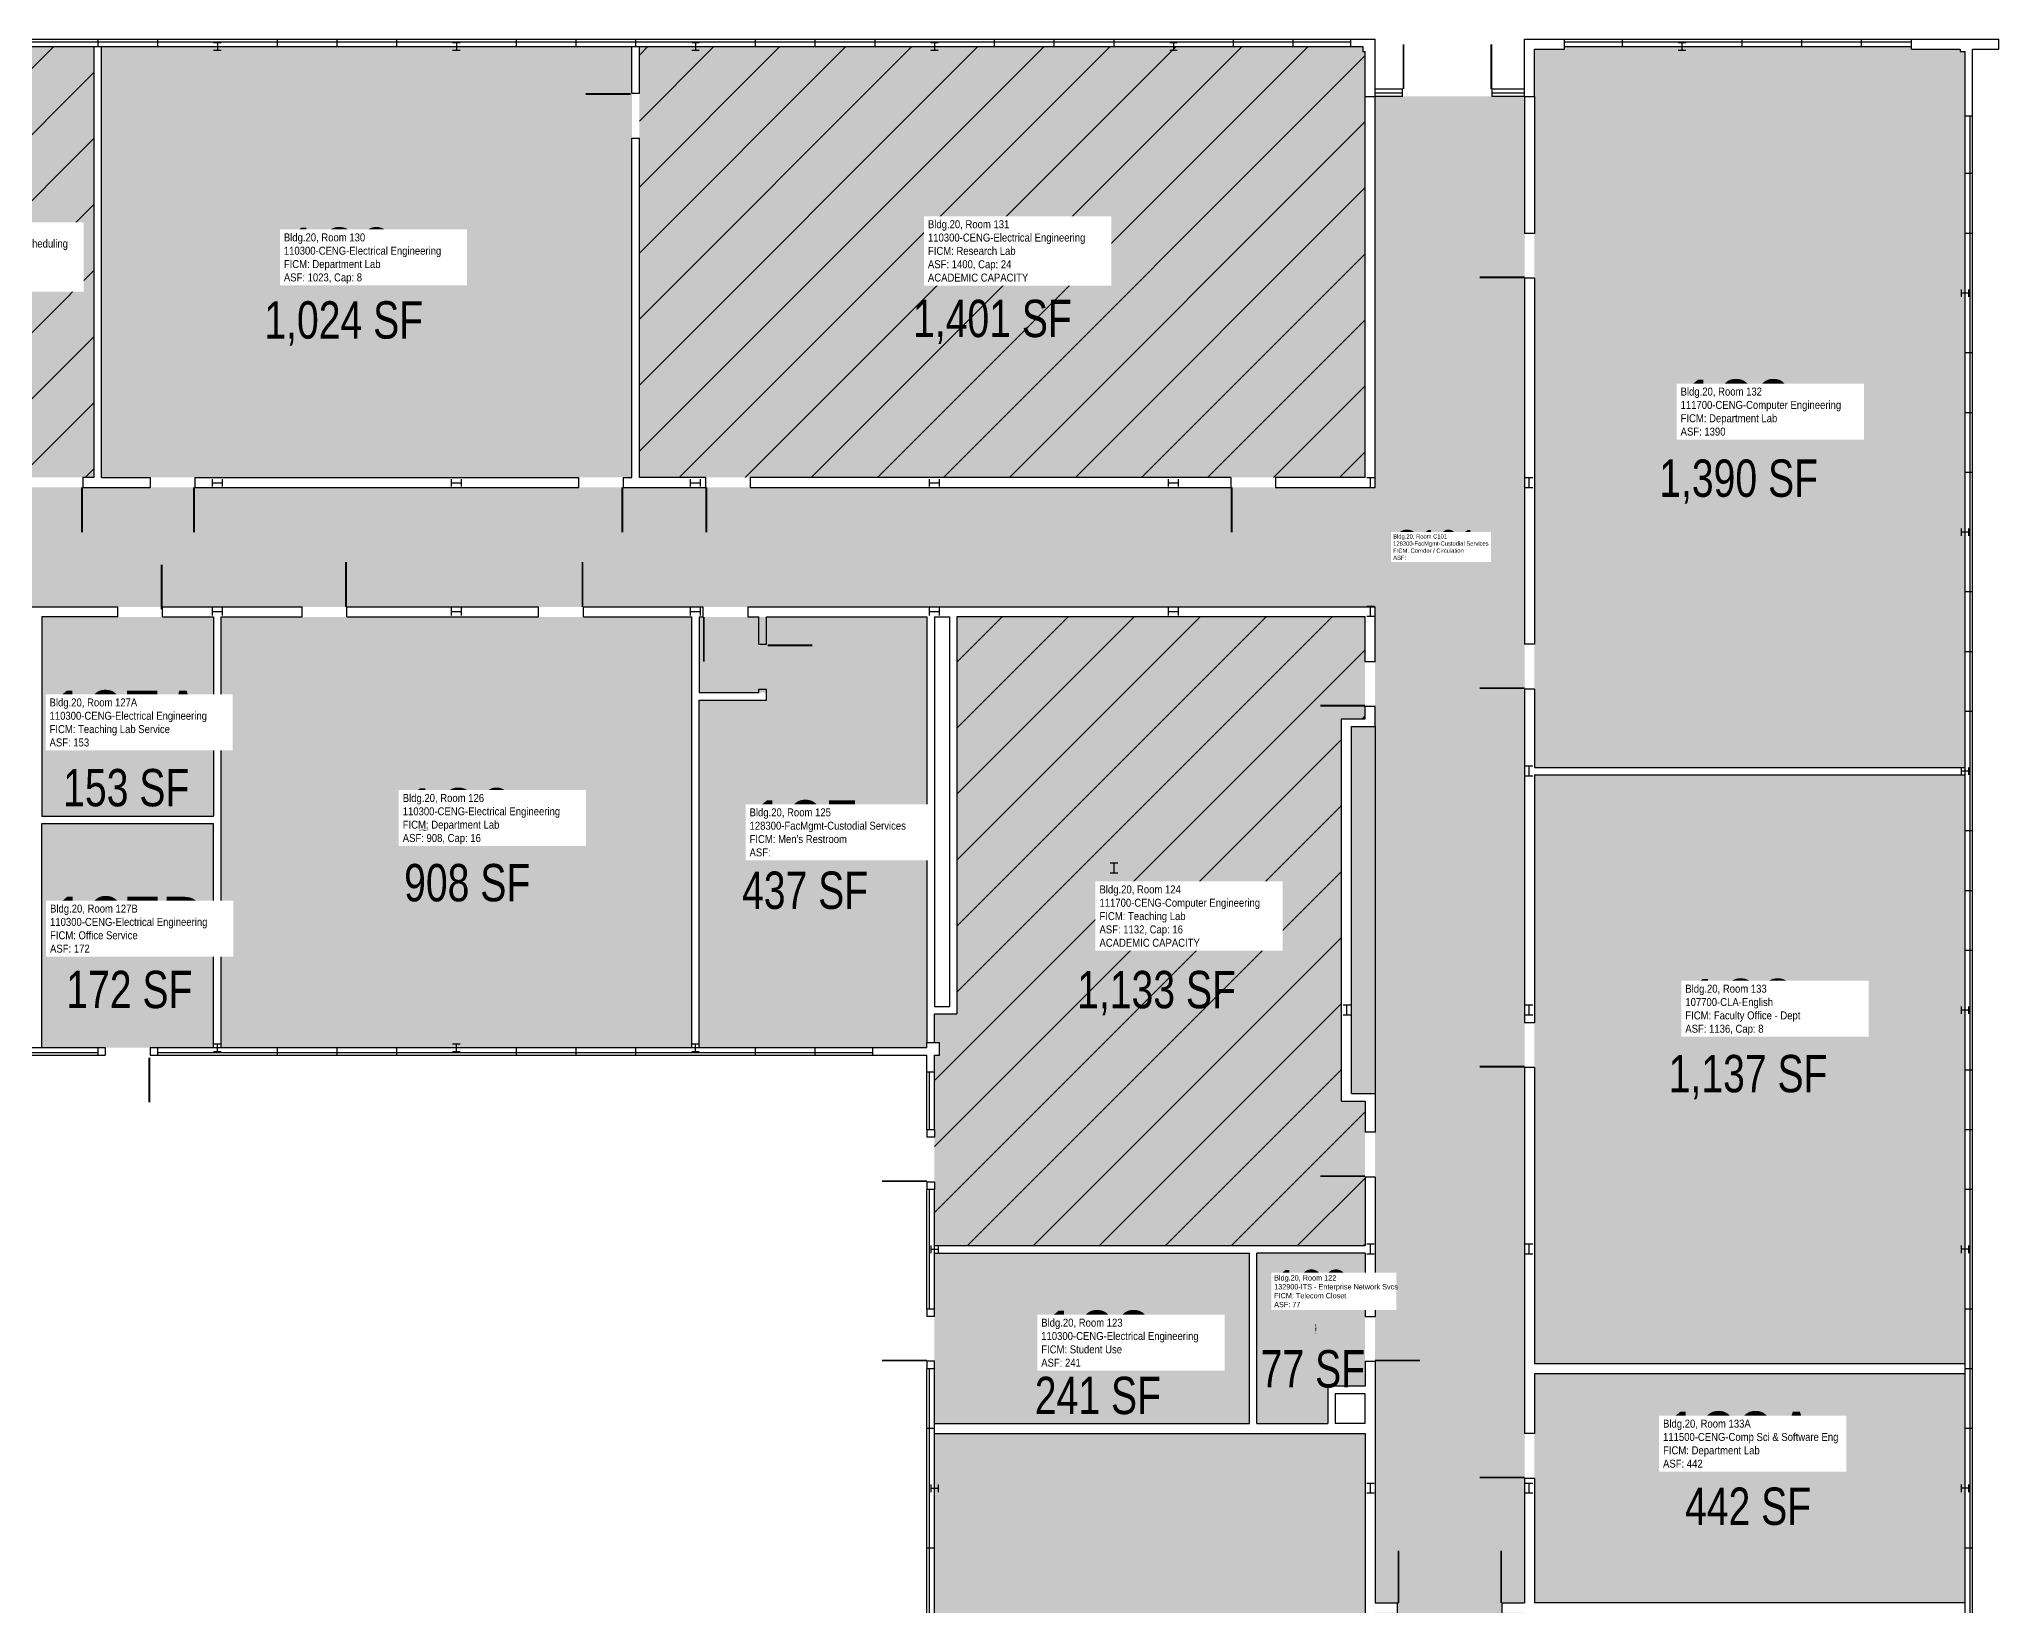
# Model space of a CAD drawing. Header units: inches. Extents: x -221 to 2580, y -38 to 4824.
# Drawn here: x 829 to 2403, y 3566 to 4824 of the extents above; entities that cross this region are included whole.
import ezdxf
from ezdxf.enums import TextEntityAlignment as Align

# ---------------------------------------------------------------- set-up
doc = ezdxf.new("R2010")
doc.units = ezdxf.units.IN
doc.header["$LTSCALE"] = 100
doc.header["$MEASUREMENT"] = 0
doc.layers.get('0').update_dxf_attribs({"linetype": 'CONTINUOUS'})
for name, color, linetype in [('A-COLS', 5, 'CONTINUOUS'), ('A-DOOR', 2, 'CONTINUOUS'), ('A-FLOR', 3, 'CONTINUOUS'), ('A-GLAZ', 1, 'CONTINUOUS'), ('A-IDEN-ICON', 4, 'CONTINUOUS'), ('A-IDEN-RNUM', 7, 'CONTINUOUS'), ('A-IDEN-SNUM', 4, 'CONTINUOUS'), ('A-IDEN-VNUM', 4, 'CONTINUOUS'), ('A-WALL', 5, 'CONTINUOUS'), ('AREA-TEXT', 3, 'CONTINUOUS'), ('Rooms-Capacity', 4, 'CONTINUOUS'), ('Rooms-Category-Color', 7, 'CONTINUOUS'), ('Rooms-College-Color', 7, 'CONTINUOUS'), ('Rooms-Department-Color', 7, 'CONTINUOUS'), ('Rooms-Division-Color', 7, 'CONTINUOUS'), ('Rooms-Information', 7, 'CONTINUOUS')]:
    doc.layers.add(name, color=color, linetype=linetype)
doc.styles.add('CP_AREA', font='arial.ttf', dxfattribs={"height": 15})
doc.styles.add('CP_ROOMSNUMBER', font='arial.ttf', dxfattribs={"height": 1})
doc.styles.add('CP_ROOMVNUMBER', font='arial.ttf', dxfattribs={"width": 0.85, "height": 0.075})

# ---------------------------------------------------------------- blocks, each defined once
blk = doc.blocks.new('OUTCOLUMN')
for p, q in [((-3, 9), (3, 9)), ((-3, 3), (3, 3)), ((0, 3), (0, 9))]:
    blk.add_line(p, q)
blk = doc.blocks.new('INCOLUMN')
for p, q in [((-4, -3), (-4, 3)), ((-4, 0), (4, 0)), ((4, -3), (4, 3))]:
    blk.add_line(p, q)
blk = doc.blocks.new('CPMEN')
at = {"const_width": 0.015}
for points in [[(0.055, 0.01), (0.055, 0.05), (0.015, 0.05)], [(0.0151, 0.0101), (0.055, 0.05)]]:
    blk.add_lwpolyline(points, dxfattribs=at)
blk.add_lwpolyline([(-0.0575, -0.02, 1), (0.0275, -0.02, 1)], format="xyb", close=True, dxfattribs=at)

msp = doc.modelspace()

# ---------------------------------------------------------------- hatches: boundary and pattern name
at = {"layer": 'Rooms-Capacity'}
h = msp.add_hatch(dxfattribs=at)
h.set_pattern_fill('ANSI31', color=256, scale=300, style=0)
h.paths.add_polyline_path([(873, 4818), (873, 4472), (639, 4472), (639, 4818)])
h = msp.add_hatch(dxfattribs=at)
h.set_pattern_fill('ANSI31', color=256, scale=300, style=0)
h.paths.add_polyline_path([(1892, 4814), (1894, 4814), (1894, 4472), (1311, 4472), (1311, 4818), (1892, 4818)])
h = msp.add_hatch(dxfattribs=at)
h.set_pattern_fill('ANSI31', color=256, scale=300, style=0)
h.paths.add_polyline_path([(1894, 4278), (1875, 4278), (1875, 3971), (1894, 3971), (1894, 3855), (1548, 3855), (1548, 4008), (1552, 4008), (1552, 4018), (1548, 4018), (1548, 4041), (1566, 4041), (1566, 4360), (1894, 4360)])
at = {"layer": 'Rooms-Category-Color', "true_color": 0xffff64}
msp.add_hatch(color=51, dxfattribs=at).paths.add_polyline_path([(873, 4818), (873, 4472), (639, 4472), (639, 4818)])
at = {"layer": 'Rooms-Category-Color', "true_color": 0xe3f498}
for points in [[(1305, 4818), (1305, 4472), (879, 4472), (879, 4818)], [(1892, 4814), (1894, 4814), (1894, 4472), (1311, 4472), (1311, 4818), (1892, 4818)], [(2054, 4816), (2054, 4818), (2333, 4818), (2333, 4816), (2372, 4816), (2372, 4814), (2376, 4814), (2376, 4239), (2030, 4239), (2030, 4816)], [(969, 4360), (969, 4200), (831, 4200), (831, 4360)], [(1353, 4360), (1353, 4014), (975, 4014), (975, 4360)], [(1894, 4278), (1875, 4278), (1875, 3971), (1894, 3971), (1894, 3855), (1548, 3855), (1548, 4008), (1552, 4008), (1552, 4018), (1548, 4018), (1548, 4041), (1566, 4041), (1566, 4360), (1894, 4360)], [(2376, 3752), (2376, 3568), (2030, 3568), (2030, 3752)], [(1894, 3194.7), (1548, 3194.7), (1548, 3326), (1552, 3326), (1552, 3336), (1548, 3336), (1548, 3704), (1894, 3704)]]:
    msp.add_hatch(color=61, dxfattribs=at).paths.add_polyline_path(points)
at = {"layer": 'Rooms-Category-Color', "true_color": 0xadadad}
for points in [[(1023, 450), (1023, 456), (1902, 456), (1902, 513), (1883, 513), (1883, 868), (1902, 868), (1902, 1496), (1919, 1496), (1919, 1504), (1902, 1504), (1902, 1552), (1548, 1552), (1548, 1617), (1902, 1617), (1902, 2824), (1920, 2824), (1920, 2832), (1902, 2832), (1902, 2880), (1548, 2880), (1548, 2886), (1542, 2886), (1542, 2880), (46, 2880), (46, 2976), (1542, 2976), (1542, 2970), (1548, 2970), (1548, 2976), (1902, 2976), (1902, 3560), (1920, 3560), (1920, 3568), (1902, 3568), (1902, 3977), (1883, 3977), (1883, 4272), (1902, 4272), (1902, 4368), (430, 4368), (430, 4464), (1902, 4464), (1902, 4778), (2022, 4778), (2022, 3568), (2004, 3568), (2004, 3560), (2022, 3560), (2022, 2985), (2376, 2985), (2376, 2895), (2022, 2895), (2022, 2832), (2004, 2832), (2004, 2824), (2022, 2824), (2022, 2313), (2053.8, 2313), (2053.8, 2281), (2022, 2281), (2022, 1504), (2004, 1504), (2004, 1496), (2022, 1496), (2022, 48), (1902, 48), (1902, 360), (1023, 360), (1023, 366), (1017, 366), (1017, 360), (46, 360), (46, 456), (1017, 456), (1017, 450)], [(1413, 4293.2), (1413, 4299.2), (1359, 4299.2), (1359, 4360), (1542, 4360), (1542, 4014), (1359, 4014), (1359, 4293.2)], [(1894, 3849), (1894, 3742), (1864, 3742), (1864, 3712), (1807, 3712), (1807, 3849)]]:
    msp.add_hatch(color=253, dxfattribs=at).paths.add_polyline_path(points)
at = {"layer": 'Rooms-Category-Color', "true_color": 0xfa9ba3}
for points in [[(2376, 4233), (2376, 3760), (2030, 3760), (2030, 4233)], [(969, 4194), (969, 4014), (831, 4014), (831, 4194)]]:
    msp.add_hatch(color=241, dxfattribs=at).paths.add_polyline_path(points)
at = {"layer": 'Rooms-Category-Color', "true_color": 0xfbafa2}
msp.add_hatch(color=21, dxfattribs=at).paths.add_polyline_path([(1801, 3849), (1801, 3712), (1548, 3712), (1548, 3849)])
at = {"layer": 'Rooms-College-Color', "true_color": 0xffff64}
msp.add_hatch(color=51, dxfattribs=at).paths.add_polyline_path([(873, 4818), (873, 4472), (639, 4472), (639, 4818)])
at = {"layer": 'Rooms-College-Color', "true_color": 0x99d7b2}
for points in [[(1305, 4818), (1305, 4472), (879, 4472), (879, 4818)], [(1892, 4814), (1894, 4814), (1894, 4472), (1311, 4472), (1311, 4818), (1892, 4818)], [(2054, 4816), (2054, 4818), (2333, 4818), (2333, 4816), (2372, 4816), (2372, 4814), (2376, 4814), (2376, 4239), (2030, 4239), (2030, 4816)], [(969, 4360), (969, 4200), (831, 4200), (831, 4360)], [(1353, 4360), (1353, 4014), (975, 4014), (975, 4360)], [(1894, 4278), (1875, 4278), (1875, 3971), (1894, 3971), (1894, 3855), (1548, 3855), (1548, 4008), (1552, 4008), (1552, 4018), (1548, 4018), (1548, 4041), (1566, 4041), (1566, 4360), (1894, 4360)], [(969, 4194), (969, 4014), (831, 4014), (831, 4194)], [(2376, 3752), (2376, 3568), (2030, 3568), (2030, 3752)], [(1894, 3194.7), (1548, 3194.7), (1548, 3326), (1552, 3326), (1552, 3336), (1548, 3336), (1548, 3704), (1894, 3704)]]:
    msp.add_hatch(color=253, dxfattribs=at).paths.add_polyline_path(points)
at = {"layer": 'Rooms-College-Color', "true_color": 0xadadad}
for points in [[(1023, 450), (1023, 456), (1902, 456), (1902, 513), (1883, 513), (1883, 868), (1902, 868), (1902, 1496), (1919, 1496), (1919, 1504), (1902, 1504), (1902, 1552), (1548, 1552), (1548, 1617), (1902, 1617), (1902, 2824), (1920, 2824), (1920, 2832), (1902, 2832), (1902, 2880), (1548, 2880), (1548, 2886), (1542, 2886), (1542, 2880), (46, 2880), (46, 2976), (1542, 2976), (1542, 2970), (1548, 2970), (1548, 2976), (1902, 2976), (1902, 3560), (1920, 3560), (1920, 3568), (1902, 3568), (1902, 3977), (1883, 3977), (1883, 4272), (1902, 4272), (1902, 4368), (430, 4368), (430, 4464), (1902, 4464), (1902, 4778), (2022, 4778), (2022, 3568), (2004, 3568), (2004, 3560), (2022, 3560), (2022, 2985), (2376, 2985), (2376, 2895), (2022, 2895), (2022, 2832), (2004, 2832), (2004, 2824), (2022, 2824), (2022, 2313), (2053.8, 2313), (2053.8, 2281), (2022, 2281), (2022, 1504), (2004, 1504), (2004, 1496), (2022, 1496), (2022, 48), (1902, 48), (1902, 360), (1023, 360), (1023, 366), (1017, 366), (1017, 360), (46, 360), (46, 456), (1017, 456), (1017, 450)], [(1413, 4293.2), (1413, 4299.2), (1359, 4299.2), (1359, 4360), (1542, 4360), (1542, 4014), (1359, 4014), (1359, 4293.2)]]:
    msp.add_hatch(color=253, dxfattribs=at).paths.add_polyline_path(points)
at = {"layer": 'Rooms-College-Color', "true_color": 0xb2d6e9}
msp.add_hatch(color=254, dxfattribs=at).paths.add_polyline_path([(2376, 4233), (2376, 3760), (2030, 3760), (2030, 4233)])
at = {"layer": 'Rooms-College-Color', "true_color": 0x80bc67}
for points in [[(1801, 3849), (1801, 3712), (1548, 3712), (1548, 3849)], [(1894, 3849), (1894, 3742), (1864, 3742), (1864, 3712), (1807, 3712), (1807, 3849)]]:
    msp.add_hatch(color=83, dxfattribs=at).paths.add_polyline_path(points)
at = {"layer": 'Rooms-Department-Color', "true_color": 0x003fff}
msp.add_hatch(color=160, dxfattribs=at).paths.add_polyline_path([(873, 4818), (873, 4472), (639, 4472), (639, 4818)])
at = {"layer": 'Rooms-Department-Color', "true_color": 0x99d7b2}
for points in [[(1305, 4818), (1305, 4472), (879, 4472), (879, 4818)], [(1892, 4814), (1894, 4814), (1894, 4472), (1311, 4472), (1311, 4818), (1892, 4818)], [(2054, 4816), (2054, 4818), (2333, 4818), (2333, 4816), (2372, 4816), (2372, 4814), (2376, 4814), (2376, 4239), (2030, 4239), (2030, 4816)], [(969, 4360), (969, 4200), (831, 4200), (831, 4360)], [(1353, 4360), (1353, 4014), (975, 4014), (975, 4360)], [(1894, 4278), (1875, 4278), (1875, 3971), (1894, 3971), (1894, 3855), (1548, 3855), (1548, 4008), (1552, 4008), (1552, 4018), (1548, 4018), (1548, 4041), (1566, 4041), (1566, 4360), (1894, 4360)], [(969, 4194), (969, 4014), (831, 4014), (831, 4194)], [(1801, 3849), (1801, 3712), (1548, 3712), (1548, 3849)], [(2376, 3752), (2376, 3568), (2030, 3568), (2030, 3752)], [(1894, 3194.7), (1548, 3194.7), (1548, 3326), (1552, 3326), (1552, 3336), (1548, 3336), (1548, 3704), (1894, 3704)]]:
    msp.add_hatch(color=253, dxfattribs=at).paths.add_polyline_path(points)
at = {"layer": 'Rooms-Department-Color', "true_color": 0xacacac}
for points in [[(1023, 450), (1023, 456), (1902, 456), (1902, 513), (1883, 513), (1883, 868), (1902, 868), (1902, 1496), (1919, 1496), (1919, 1504), (1902, 1504), (1902, 1552), (1548, 1552), (1548, 1617), (1902, 1617), (1902, 2824), (1920, 2824), (1920, 2832), (1902, 2832), (1902, 2880), (1548, 2880), (1548, 2886), (1542, 2886), (1542, 2880), (46, 2880), (46, 2976), (1542, 2976), (1542, 2970), (1548, 2970), (1548, 2976), (1902, 2976), (1902, 3560), (1920, 3560), (1920, 3568), (1902, 3568), (1902, 3977), (1883, 3977), (1883, 4272), (1902, 4272), (1902, 4368), (430, 4368), (430, 4464), (1902, 4464), (1902, 4778), (2022, 4778), (2022, 3568), (2004, 3568), (2004, 3560), (2022, 3560), (2022, 2985), (2376, 2985), (2376, 2895), (2022, 2895), (2022, 2832), (2004, 2832), (2004, 2824), (2022, 2824), (2022, 2313), (2053.8, 2313), (2053.8, 2281), (2022, 2281), (2022, 1504), (2004, 1504), (2004, 1496), (2022, 1496), (2022, 48), (1902, 48), (1902, 360), (1023, 360), (1023, 366), (1017, 366), (1017, 360), (46, 360), (46, 456), (1017, 456), (1017, 450)], [(1413, 4293.2), (1413, 4299.2), (1359, 4299.2), (1359, 4360), (1542, 4360), (1542, 4014), (1359, 4014), (1359, 4293.2)], [(1894, 3849), (1894, 3742), (1864, 3742), (1864, 3712), (1807, 3712), (1807, 3849)]]:
    msp.add_hatch(color=253, dxfattribs=at).paths.add_polyline_path(points)
at = {"layer": 'Rooms-Department-Color', "true_color": 0xb2d6e9}
msp.add_hatch(color=254, dxfattribs=at).paths.add_polyline_path([(2376, 4233), (2376, 3760), (2030, 3760), (2030, 4233)])
at = {"layer": 'Rooms-Division-Color', "true_color": 0x003fff}
msp.add_hatch(color=160, dxfattribs=at).paths.add_polyline_path([(873, 4818), (873, 4472), (639, 4472), (639, 4818)])
at = {"layer": 'Rooms-Division-Color', "true_color": 0x99d7b2}
for points in [[(1305, 4818), (1305, 4472), (879, 4472), (879, 4818)], [(1892, 4814), (1894, 4814), (1894, 4472), (1311, 4472), (1311, 4818), (1892, 4818)], [(2054, 4816), (2054, 4818), (2333, 4818), (2333, 4816), (2372, 4816), (2372, 4814), (2376, 4814), (2376, 4239), (2030, 4239), (2030, 4816)], [(969, 4360), (969, 4200), (831, 4200), (831, 4360)], [(1353, 4360), (1353, 4014), (975, 4014), (975, 4360)], [(1894, 4278), (1875, 4278), (1875, 3971), (1894, 3971), (1894, 3855), (1548, 3855), (1548, 4008), (1552, 4008), (1552, 4018), (1548, 4018), (1548, 4041), (1566, 4041), (1566, 4360), (1894, 4360)], [(969, 4194), (969, 4014), (831, 4014), (831, 4194)], [(1801, 3849), (1801, 3712), (1548, 3712), (1548, 3849)], [(2376, 3752), (2376, 3568), (2030, 3568), (2030, 3752)], [(1894, 3194.7), (1548, 3194.7), (1548, 3326), (1552, 3326), (1552, 3336), (1548, 3336), (1548, 3704), (1894, 3704)]]:
    msp.add_hatch(color=253, dxfattribs=at).paths.add_polyline_path(points)
at = {"layer": 'Rooms-Division-Color', "true_color": 0xadadad}
for points in [[(1023, 450), (1023, 456), (1902, 456), (1902, 513), (1883, 513), (1883, 868), (1902, 868), (1902, 1496), (1919, 1496), (1919, 1504), (1902, 1504), (1902, 1552), (1548, 1552), (1548, 1617), (1902, 1617), (1902, 2824), (1920, 2824), (1920, 2832), (1902, 2832), (1902, 2880), (1548, 2880), (1548, 2886), (1542, 2886), (1542, 2880), (46, 2880), (46, 2976), (1542, 2976), (1542, 2970), (1548, 2970), (1548, 2976), (1902, 2976), (1902, 3560), (1920, 3560), (1920, 3568), (1902, 3568), (1902, 3977), (1883, 3977), (1883, 4272), (1902, 4272), (1902, 4368), (430, 4368), (430, 4464), (1902, 4464), (1902, 4778), (2022, 4778), (2022, 3568), (2004, 3568), (2004, 3560), (2022, 3560), (2022, 2985), (2376, 2985), (2376, 2895), (2022, 2895), (2022, 2832), (2004, 2832), (2004, 2824), (2022, 2824), (2022, 2313), (2053.8, 2313), (2053.8, 2281), (2022, 2281), (2022, 1504), (2004, 1504), (2004, 1496), (2022, 1496), (2022, 48), (1902, 48), (1902, 360), (1023, 360), (1023, 366), (1017, 366), (1017, 360), (46, 360), (46, 456), (1017, 456), (1017, 450)], [(1413, 4293.2), (1413, 4299.2), (1359, 4299.2), (1359, 4360), (1542, 4360), (1542, 4014), (1359, 4014), (1359, 4293.2)], [(1894, 3849), (1894, 3742), (1864, 3742), (1864, 3712), (1807, 3712), (1807, 3849)]]:
    msp.add_hatch(color=253, dxfattribs=at).paths.add_polyline_path(points)
at = {"layer": 'Rooms-Division-Color', "true_color": 0xb2d6e9}
msp.add_hatch(color=254, dxfattribs=at).paths.add_polyline_path([(2376, 4233), (2376, 3760), (2030, 3760), (2030, 4233)])

# ---------------------------------------------------------------- linework, layer by layer
at = {"layer": 'A-DOOR'}
for points in [[(1924.8, 4784, 1.5, 1.5, 0), (1924.8, 4820, 0, 0, 0), (1925.5, 4820, 0, 0, -0.414214), (1960, 4782.5, 0, 0, -0.414214)], [(1995.3, 4784, 1.5, 1.5, 0), (1995.3, 4820, 0, 0, 0), (1994.5, 4820, 0, 0, 0.414214), (1960, 4782.5, 0, 0, 0.414214)], [(1303.9, 4779.9, 1.5, 1.5, 0), (1267.9, 4779.9, 0, 0, 0), (1267.9, 4779.1, 0, 0, 0.414214), (1305.4, 4744.6, 0, 0, 0.414214)], [(2022, 4632.7, 1.5, 1.5, 0), (1986, 4632.7, 0, 0, 0), (1986, 4633.5, 0, 0, -0.414214), (2023.5, 4668, 0, 0, -0.414214)], [(863.3, 4464, 1.5, 1.5, 0), (863.3, 4428, 0, 0, 0), (862.5, 4428, 0, 0, -0.414214), (828, 4465.5, 0, 0, -0.414214)], [(953.3, 4464, 1.5, 1.5, 0), (953.3, 4428, 0, 0, 0), (952.5, 4428, 0, 0, -0.414214), (918, 4465.5, 0, 0, -0.414214)], [(1297.3, 4464, 1.5, 1.5, 0), (1297.3, 4428, 0, 0, 0), (1296.5, 4428, 0, 0, -0.414214), (1262, 4465.5, 0, 0, -0.414214)], [(1364.8, 4464, 1.5, 1.5, 0), (1364.8, 4428, 0, 0, 0), (1365.5, 4428, 0, 0, 0.414214), (1400, 4465.5, 0, 0, 0.414214)], [(1786.8, 4464, 1.5, 1.5, 0), (1786.8, 4428, 0, 0, 0), (1787.5, 4428, 0, 0, 0.414214), (1822, 4465.5, 0, 0, 0.414214)], [(927.3, 4366, 1.5, 1.5, 0), (927.3, 4402, 0, 0, 0), (926.5, 4402, 0, 0, 0.414214), (892, 4364.5, 0, 0, 0.414214)], [(1075.3, 4368, 1.5, 1.5, 0), (1075.3, 4404, 0, 0, 0), (1074.5, 4404, 0, 0, 0.414214), (1040, 4366.5, 0, 0, 0.414214)], [(1265.3, 4368, 1.5, 1.5, 0), (1265.3, 4404, 0, 0, 0), (1264.5, 4404, 0, 0, 0.414214), (1230, 4366.5, 0, 0, 0.414214)], [(1362.8, 4360, 1.5, 1.5, 0), (1362.8, 4324, 0, 0, 0), (1363.5, 4324, 0, 0, 0.414214), (1398, 4361.5, 0, 0, 0.414214)], [(1414, 4337.2, 1.5, 1.5, 0), (1450, 4337.2, 0, 0, 0), (1450, 4336.5, 0, 0, -0.414214), (1412.5, 4302, 0, 0, -0.414214)], [(2022, 4302.7, 1.5, 1.5, 0), (1986, 4302.7, 0, 0, 0), (1986, 4303.5, 0, 0, -0.414214), (2023.5, 4338, 0, 0, -0.414214)], [(1894, 4288.7, 1.5, 1.5, 0), (1858, 4288.7, 0, 0, 0), (1858, 4289.5, 0, 0, -0.414214), (1895.5, 4324, 0, 0, -0.414214)], [(2022, 3998.7, 1.5, 1.5, 0), (1986, 3998.7, 0, 0, 0), (1986, 3999.5, 0, 0, -0.414214), (2023.5, 4034, 0, 0, -0.414214)], [(917.3, 4006, 1.5, 1.5, 0), (917.3, 3970, 0, 0, 0), (916.5, 3970, 0, 0, -0.414214), (882, 4007.5, 0, 0, -0.414214)], [(1542, 3906.7, 1.5, 1.5, 0), (1506, 3906.7, 0, 0, 0), (1506, 3907.5, 0, 0, -0.414214), (1543.5, 3942, 0, 0, -0.414214)], [(1894, 3910.7, 1.5, 1.5, 0), (1858, 3910.7, 0, 0, 0), (1858, 3911.5, 0, 0, -0.414214), (1895.5, 3946, 0, 0, -0.414214)], [(1542, 3762.7, 1.5, 1.5, 0), (1506, 3762.7, 0, 0, 0), (1506, 3763.5, 0, 0, -0.414214), (1543.5, 3798, 0, 0, -0.414214)], [(1902, 3762.7, 1.5, 1.5, 0), (1938, 3762.7, 0, 0, 0), (1938, 3763.5, 0, 0, 0.414214), (1900.5, 3798, 0, 0, 0.414214)], [(2022, 3668.7, 1.5, 1.5, 0), (1986, 3668.7, 0, 0, 0), (1986, 3669.5, 0, 0, -0.414214), (2023.5, 3704, 0, 0, -0.414214)], [(1920.8, 3568, 1.5, 1.5, 0), (1920.8, 3610, 0, 0, 0), (1920, 3610, 0, 0, -0.414214), (1962, 3568, 0, 0, -0.414214)], [(2003.3, 3568, 1.5, 1.5, 0), (2003.3, 3610, 0, 0, 0), (2004, 3610, 0, 0, 0.414214), (1962, 3568, 0, 0, 0.414214)]]:
    msp.add_lwpolyline(points, format="xyseb", dxfattribs=at)
at = {"layer": 'A-FLOR'}
msp.add_line((1902, 4272), (1902, 3977), dxfattribs=at)
at = {"layer": 'A-GLAZ'}
for p, q in [((445.5, 4824), (1882.5, 4824)), ((445.5, 4822), (1882.5, 4822)), ((445.5, 4818), (1882.5, 4818)), ((876, 4824), (876, 4818)), ((924, 4824), (924, 4818)), ((1020, 4824), (1020, 4818)), ((1068, 4824), (1068, 4818)), ((1116, 4824), (1116, 4818)), ((1212, 4824), (1212, 4818)), ((1260, 4824), (1260, 4818)), ((1308, 4824), (1308, 4818)), ((1404, 4824), (1404, 4818)), ((1452, 4824), (1452, 4818)), ((1500, 4824), (1500, 4818)), ((1596, 4824), (1596, 4818)), ((1644, 4824), (1644, 4818)), ((1692, 4824), (1692, 4818)), ((1788, 4824), (1788, 4818)), ((1836, 4824), (1836, 4818)), ((2054, 4824), (2333, 4824)), ((2054, 4822), (2333, 4822)), ((2054, 4818), (2333, 4818)), ((2100.5, 4824), (2100.5, 4818)), ((2196.5, 4824), (2196.5, 4818)), ((2244.5, 4824), (2244.5, 4818)), ((2292.5, 4824), (2292.5, 4818)), ((1902, 4784), (1924, 4784)), ((1902, 4781), (1924, 4781)), ((1924, 4778), (1902, 4778)), ((1996, 4784), (2022, 4784)), ((1996, 4781), (2022, 4781)), ((2022, 4778), (1996, 4778)), ((2376, 2991), (2376, 4762.5)), ((2380, 2976), (2380, 4762.5)), ((2382, 2991), (2382, 4762.5)), ((2382, 4716), (2376, 4716)), ((2382, 4668), (2376, 4668)), ((2382, 4572), (2376, 4572)), ((2382, 4524), (2376, 4524)), ((2382, 4476), (2376, 4476)), ((2382, 4380), (2376, 4380)), ((2382, 4332), (2376, 4332)), ((2382, 4284), (2376, 4284)), ((2382, 4188), (2376, 4188)), ((2382, 4140), (2376, 4140)), ((2382, 4092), (2376, 4092)), ((445.5, 4014), (876, 4014)), ((445.5, 4010), (876, 4010)), ((445.5, 4008), (876, 4008)), ((876, 4014), (876, 4008)), ((924, 4014), (924, 4008)), ((924, 4014), (1498.5, 4014)), ((924, 4010), (1498.5, 4010)), ((924, 4008), (1498.5, 4008)), ((1020, 4014), (1020, 4008)), ((1068, 4014), (1068, 4008)), ((1116, 4014), (1116, 4008)), ((1212, 4014), (1212, 4008)), ((1260, 4014), (1260, 4008)), ((1308, 4014), (1308, 4008)), ((1404, 4014), (1404, 4008)), ((1452, 4014), (1452, 4008)), ((1542, 3948), (1542, 3994.5)), ((1544, 3948), (1544, 3994.5)), ((1548, 3948), (1548, 3994.5)), ((2382, 3996), (2376, 3996)), ((1548, 3948), (1542, 3948)), ((2382, 3948), (2376, 3948)), ((1548, 3900), (1542, 3900)), ((1542, 3804), (1542, 3900)), ((1544, 3804), (1544, 3900)), ((1548, 3804), (1548, 3900)), ((2382, 3900), (2376, 3900)), ((1548, 3804), (1542, 3804)), ((2382, 3804), (2376, 3804)), ((1542, 3373.5), (1542, 3756)), ((1548, 3756), (1542, 3756)), ((1544, 3373.5), (1544, 3756)), ((1548, 3373.5), (1548, 3756)), ((2382, 3756), (2376, 3756)), ((1548, 3708), (1542, 3708)), ((2382, 3708), (2376, 3708)), ((1548, 3612), (1542, 3612)), ((2382, 3612), (2376, 3612))]:
    msp.add_line(p, q, dxfattribs=at)
at = {"layer": 'A-WALL'}
for p, q in [((873, 4472), (873, 4818)), ((879, 4472), (879, 4818)), ((1305, 4780.6), (1305, 4818)), ((1311, 4780.6), (1311, 4818)), ((1882.5, 4824), (1902, 4824)), ((1882.5, 4818), (1882.5, 4824)), ((1882.5, 4818), (1892, 4818)), ((1892, 4818), (1892, 4814)), ((1902, 4778), (1902, 4824)), ((2022, 4824), (2054, 4824)), ((2022, 4778), (2022, 4824)), ((2054, 4816), (2054, 4824)), ((2333, 4816), (2333, 4824)), ((2333, 4824), (2403, 4824)), ((2403, 4816), (2403, 4824)), ((1892, 4814), (1894, 4814)), ((1894, 4778), (1894, 4814)), ((2030, 4778), (2030, 4816)), ((2030, 4816), (2054, 4816)), ((2333, 4816), (2372, 4816)), ((2372, 4816), (2372, 4814)), ((2372, 4814), (2376, 4814)), ((2376, 4762.5), (2376, 4814)), ((2382, 4816), (2403, 4816)), ((2382, 4762.5), (2382, 4816)), ((1305, 4780.6), (1311, 4780.6)), ((1894, 4778), (1902, 4778)), ((1894, 4472), (1894, 4778)), ((1902, 4464), (1902, 4778)), ((1924, 4778), (1924, 4784)), ((1996, 4778), (1996, 4784)), ((2022, 4778), (2022, 4668)), ((2022, 4778), (2030, 4778)), ((2030, 4778), (2030, 4668)), ((2376, 4762.5), (2382, 4762.5)), ((1305, 4472), (1305, 4744.6)), ((1305, 4744.6), (1311, 4744.6)), ((1311, 4472), (1311, 4744.6)), ((2030, 4668), (2022, 4668)), ((2030, 4632), (2022, 4632)), ((2022, 4632), (2022, 4338)), ((2030, 4632), (2030, 4338)), ((873, 4472), (864, 4472)), ((864, 4472), (864, 4464)), ((879, 4472), (918, 4472)), ((918, 4472), (918, 4464)), ((954, 4472), (954, 4464)), ((954, 4472), (1262, 4472)), ((1262, 4472), (1262, 4464)), ((1298, 4472), (1298, 4464)), ((1298, 4472), (1305, 4472)), ((1364, 4472), (1311, 4472)), ((1364, 4472), (1364, 4464)), ((1400, 4472), (1400, 4464)), ((1786, 4472), (1400, 4472)), ((1786, 4472), (1786, 4464)), ((1894, 4472), (1822, 4472)), ((1822, 4472), (1822, 4464)), ((864, 4464), (918, 4464)), ((954, 4464), (1262, 4464)), ((1298, 4464), (1364, 4464)), ((1400, 4464), (1786, 4464)), ((1822, 4464), (1902, 4464)), ((566, 4368), (892, 4368)), ((892, 4360), (892, 4368)), ((928, 4360), (928, 4368)), ((928, 4368), (1040, 4368)), ((1040, 4360), (1040, 4368)), ((1076, 4360), (1076, 4368)), ((1076, 4368), (1230, 4368)), ((1230, 4360), (1230, 4368)), ((1266, 4360), (1266, 4368)), ((1266, 4368), (1362, 4368)), ((1362, 4368), (1362, 4360)), ((1398, 4368), (1398, 4360)), ((1398, 4368), (1902, 4368)), ((1902, 4324), (1902, 4368)), ((892, 4360), (831, 4360)), ((831, 4360), (831, 4200)), ((928, 4360), (969, 4360)), ((969, 4360), (969, 4200)), ((975, 4014), (975, 4360)), ((975, 4360), (1040, 4360)), ((1076, 4360), (1230, 4360)), ((1266, 4360), (1353, 4360)), ((1353, 4014), (1353, 4360)), ((1359, 4360), (1359, 4299.2)), ((1359, 4360), (1362, 4360)), ((1398, 4360), (1407, 4360)), ((1407, 4338), (1407, 4360)), ((1413, 4360), (1542, 4360)), ((1413, 4338), (1413, 4360)), ((1542, 4360), (1542, 4018)), ((1548, 4360), (1560, 4360)), ((1548, 4360), (1548, 4047)), ((1560, 4360), (1560, 4047)), ((1566, 4360), (1566, 4041)), ((1894, 4360), (1566, 4360)), ((1894, 4324), (1894, 4360)), ((1407, 4338), (1413, 4338)), ((2030, 4338), (2022, 4338)), ((1902, 4324), (1894, 4324)), ((1359, 4299.2), (1407, 4299.2)), ((1407, 4299.2), (1407, 4302)), ((1407, 4302), (1413, 4302)), ((1413, 4293.2), (1413, 4302)), ((2030, 4302), (2022, 4302)), ((2022, 4302), (2022, 4034)), ((2030, 4302), (2030, 4239)), ((1359, 4293.2), (1413, 4293.2)), ((1359, 4014), (1359, 4293.2)), ((1894, 4278), (1894, 4288)), ((1902, 4288), (1894, 4288)), ((1902, 4272), (1902, 4288)), ((1875, 3971), (1875, 4278)), ((1875, 4278), (1894, 4278)), ((1883, 3977), (1883, 4272)), ((1883, 4272), (1902, 4272)), ((2030, 4239), (2376, 4239)), ((2030, 4233), (2376, 4233)), ((2030, 4233), (2030, 4034)), ((831, 4200), (969, 4200)), ((831, 4194), (969, 4194)), ((831, 4014), (831, 4194)), ((969, 4014), (969, 4194)), ((1548, 4047), (1560, 4047)), ((1548, 4041), (1566, 4041)), ((1548, 4018), (1548, 4041)), ((2030, 4034), (2022, 4034)), ((1542, 4014), (1542, 4018)), ((1542, 4018), (1552, 4018)), ((1552, 4008), (1552, 4018)), ((876, 4014), (882, 4014)), ((876, 4008), (882, 4008)), ((882, 4014), (882, 4008)), ((918, 4014), (918, 4008)), ((918, 4014), (924, 4014)), ((918, 4008), (924, 4008)), ((1498.5, 4008), (1498.5, 4014)), ((1498.5, 4014), (1542, 4014)), ((1498.5, 4008), (1542, 4008)), ((1542, 3994.5), (1542, 4008)), ((1548, 4008), (1552, 4008)), ((1548, 3994.5), (1548, 4008)), ((1542, 3994.5), (1548, 3994.5)), ((2030, 3998), (2022, 3998)), ((2022, 3998), (2022, 3704)), ((2030, 3998), (2030, 3760)), ((1875, 3971), (1894, 3971)), ((1883, 3977), (1902, 3977)), ((1894, 3971), (1894, 3946)), ((1902, 3977), (1902, 3946)), ((1542, 3948), (1542, 3942)), ((1548, 3942), (1542, 3942)), ((1548, 3948), (1548, 3942)), ((1902, 3946), (1894, 3946)), ((1548, 3906), (1542, 3906)), ((1542, 3906), (1542, 3900)), ((1548, 3906), (1548, 3900)), ((1902, 3910), (1894, 3910)), ((1894, 3910), (1894, 3855)), ((1902, 3910), (1902, 3798)), ((1548, 3855), (1894, 3855)), ((1548, 3849), (1801, 3849)), ((1801, 3712), (1801, 3849)), ((1807, 3712), (1807, 3849)), ((1894, 3849), (1807, 3849)), ((1894, 3849), (1894, 3798)), ((1542, 3804), (1542, 3798)), ((1548, 3798), (1542, 3798)), ((1548, 3798), (1548, 3804)), ((1894, 3798), (1902, 3798)), ((1548, 3762), (1542, 3762)), ((1542, 3762), (1542, 3756)), ((1548, 3756), (1548, 3762)), ((1894, 3762), (1902, 3762)), ((1894, 3762), (1894, 3742)), ((1902, 3762), (1902, 3568)), ((2376, 3760), (2030, 3760)), ((2376, 3752), (2030, 3752)), ((2030, 3752), (2030, 3704)), ((1864, 3742), (1864, 3712)), ((1894, 3742), (1864, 3742)), ((1894, 3736), (1870, 3736)), ((1870, 3736), (1870, 3712)), ((1894, 3712), (1894, 3736)), ((1548, 3712), (1801, 3712)), ((1548, 3704), (1894, 3704)), ((1807, 3712), (1864, 3712)), ((1894, 3712), (1870, 3712)), ((1894, 3704), (1894, 3514)), ((2030, 3704), (2022, 3704)), ((2030, 3668), (2022, 3668)), ((2022, 3668), (2022, 3568)), ((2030, 3668), (2030, 3568)), ((1902, 3568), (1920.8, 3568)), ((1920, 3560), (1920, 3568)), ((2004, 3560), (2004, 3568)), ((2004, 3568), (2022, 3568)), ((2376, 3568), (2030, 3568))]:
    msp.add_line(p, q, dxfattribs=at)

# ---------------------------------------------------------------- block references
at = {"layer": 'A-COLS'}
for name, p, xscale, yscale, zscale, rotation in [('OUTCOLUMN', (972, 4824), 0.9999999962747097, 0.9999999962747097, 0.9999999962747097, 180), ('OUTCOLUMN', (1164, 4824), 0.9999999962747097, 0.9999999962747097, 0.9999999962747097, 180), ('OUTCOLUMN', (1356, 4824), 0.9999999962747097, 0.9999999962747097, 0.9999999962747097, 180), ('OUTCOLUMN', (1548, 4824), 0.9999999962747097, 0.9999999962747097, 0.9999999962747097, 180), ('OUTCOLUMN', (1740, 4824), 0.9999999962747097, 0.9999999962747097, 0.9999999962747097, 180), ('OUTCOLUMN', (2148.5, 4824), 0.9999999962747097, 0.9999999962747097, 0.9999999962747097, 180), ('OUTCOLUMN', (2382, 4620), 0.9999999990686774, 0.9999999990686774, 0.9999999990686774, 90), ('INCOLUMN', (1898.3, 4467.7), 0.9999999990686774, 0.9999999990686774, 0.9999999990686774, 90), ('INCOLUMN', (2025.8, 4467.7), 0.9999999990686774, 0.9999999990686774, 0.9999999990686774, 90), ('OUTCOLUMN', (2382, 4428), 0.9999999990686774, 0.9999999990686774, 0.9999999990686774, 90), ('INCOLUMN', (1898.3, 4364.2), 0.9999999990686774, 0.9999999990686774, 0.9999999990686774, 90), ('INCOLUMN', (2025.8, 4236), 0.9999999990686774, 0.9999999990686774, 0.9999999990686774, 90), ('OUTCOLUMN', (2382, 4236), 0.9999999990686774, 0.9999999990686774, 0.9999999990686774, 90), ('INCOLUMN', (1692.3, 4158.2), 0.9999999990686774, 0.9999999990686774, 0.9999999990686774, 90), ('INCOLUMN', (1879.3, 4044), 0.9999999990686774, 0.9999999990686774, 0.9999999990686774, 90), ('INCOLUMN', (2025.8, 4044), 0.9999999990686774, 0.9999999990686774, 0.9999999990686774, 90), ('OUTCOLUMN', (2382, 4044), 0.9999999990686774, 0.9999999990686774, 0.9999999990686774, 90), ('OUTCOLUMN', (1542, 3852), 0.9999999990686774, 0.9999999990686774, 0.9999999990686774, 270), ('INCOLUMN', (1898.3, 3852), 0.9999999990686774, 0.9999999990686774, 0.9999999990686774, 90), ('INCOLUMN', (2025.8, 3852), 0.9999999990686774, 0.9999999990686774, 0.9999999990686774, 90), ('OUTCOLUMN', (2382, 3852), 0.9999999990686774, 0.9999999990686774, 0.9999999990686774, 90), ('OUTCOLUMN', (1542, 3660), 0.9999999990686774, 0.9999999990686774, 0.9999999990686774, 270), ('INCOLUMN', (1898.3, 3660), 0.9999999990686774, 0.9999999990686774, 0.9999999990686774, 90), ('INCOLUMN', (2025.8, 3660), 0.9999999990686774, 0.9999999990686774, 0.9999999990686774, 90), ('OUTCOLUMN', (2382, 3660), 0.9999999990686774, 0.9999999990686774, 0.9999999990686774, 90)]:
    msp.add_blockref(name, p, dxfattribs=dict(at, xscale=xscale, yscale=yscale, zscale=zscale, rotation=rotation))
at = {"layer": 'A-COLS', "xscale": 0.9999999962747097, "yscale": 0.9999999962747097, "zscale": 0.9999999962747097}
for name, p in [('INCOLUMN', (972, 4467.7)), ('INCOLUMN', (1164, 4467.7)), ('INCOLUMN', (1356, 4467.7)), ('INCOLUMN', (1548, 4467.7)), ('INCOLUMN', (1740, 4467.7)), ('INCOLUMN', (972, 4364.2)), ('INCOLUMN', (1164, 4364.2)), ('INCOLUMN', (1356, 4364.2)), ('INCOLUMN', (1548, 4364.2)), ('INCOLUMN', (1740, 4364.2)), ('OUTCOLUMN', (972, 4008)), ('OUTCOLUMN', (1164, 4008)), ('OUTCOLUMN', (1356, 4008))]:
    msp.add_blockref(name, p, dxfattribs=at)
at = {"layer": 'A-IDEN-ICON', "xscale": 600, "yscale": 600, "zscale": 600, "rotation": 359.9999999791892}
msp.add_blockref('CPMEN', (1445, 4129), dxfattribs=at)

# ---------------------------------------------------------------- texts
at = {"layer": 'A-IDEN-RNUM', "style": 'CP_ROOMSNUMBER', "width": 0.85}
for s, rotation, p in [('0130-00', 360, (1070, 4650)), ('0131-00', 360, (1602, 4650)), ('0132-00', 360, (2192, 4528)), ('C101-00', 360, (1948.6, 4418.3)), ('0127-A0', 360, (894.8, 4278.3)), ('0126-00', 360, (1134, 4188)), ('0125-00', 360, (1446.5, 4190.8)), ('0127-B0', 360, (891.9, 4126.6)), ('0124-00', 360, (1732.6, 4117.8)), ('0133-00', 360, (2195.7, 4046.5)), ('0123-00', 360, (1668.4, 3782.4)), ('0122-00', 90, (1854.8, 3784.4)), ('0133-A0', 360, (2195.7, 3699))]:
    msp.add_text(s, height=1, rotation=rotation, dxfattribs=at).set_placement(p)
at = {"layer": 'A-IDEN-SNUM', "style": 'CP_ROOMSNUMBER', "width": 0.85}
for s, rotation, p in [('0200013000', 360, (1070, 4650)), ('0200013100', 360, (1602, 4650)), ('0200013200', 360, (2192, 4528)), ('0200C10100', 360, (1948.6, 4418.3)), ('02000127A0', 360, (894.8, 4278.3)), ('0200012600', 360, (1134, 4188)), ('0200012500', 360, (1446.5, 4190.8)), ('02000127B0', 360, (891.9, 4126.6)), ('0200012400', 360, (1732.6, 4117.8)), ('0200013300', 360, (2195.7, 4046.5)), ('0200012300', 360, (1668.4, 3782.4)), ('0200012200', 90, (1854.8, 3784.4)), ('02000133A0', 360, (2195.7, 3699))]:
    msp.add_text(s, height=1, rotation=rotation, dxfattribs=at).set_placement(p)
at = {"layer": 'A-IDEN-VNUM', "style": 'CP_ROOMVNUMBER', "width": 0.85}
for s, height, p in [('130', 45, (1070, 4650)), ('131', 45, (1587.4, 4651.7)), ('132', 45, (2192, 4528)), ('C101', 24, (1950.6, 4417.7, 0.3)), ('127A', 45, (899.7, 4278.3)), ('126', 45, (1165.4, 4199.7)), ('125', 45, (1444.1, 4190)), ('124', 45, (1725.2, 4117.4)), ('127B', 45, (900, 4112.7)), ('133', 45, (2195.7, 4046.5)), ('122', 30, (1850.6, 3820.4)), ('123', 45, (1678.4, 3780.1)), ('133A', 45, (2195.7, 3699))]:
    msp.add_text(s, height=height, dxfattribs=at).set_placement(p, align=Align.MIDDLE_CENTER)
at = {"layer": 'AREA-TEXT', "style": 'CP_AREA', "width": 0.75}
for s, p in [('1,024 SF', (1073.5, 4598.5)), ('1,401 SF', (1594.6, 4599.7)), ('1,390 SF', (2194, 4471.4)), ('153 SF', (898.8, 4222.8)), ('908 SF', (1172.7, 4146.5)), ('437 SF', (1444.1, 4140.4)), ('172 SF', (901.3, 4060.7)), ('1,133 SF', (1726.4, 4060.6)), ('1,137 SF', (2201.6, 3993.1)), ('77 SF', (1852, 3756)), ('241 SF', (1679.3, 3734.6)), ('442 SF', (2201.6, 3645.6))]:
    msp.add_text(s, height=30, dxfattribs=at).set_placement(p, align=Align.MIDDLE_CENTER)

# ---------------------------------------------------------------- next in the draw order: texts
at = {"layer": 'Rooms-Information', "attachment_point": 7, "style": 'CP_ROOMVNUMBER', "bg_fill": 3, "box_fill_scale": 1.5, "bg_fill_color": 256, "bg_fill_true_color": 13158600, "bg_fill_transparency": 0}
for s, insert, char_height, width in [('Bldg.20, Room 129^M^J208600-SEM-OR-University Scheduling^M^JFICM: Lecture^M^JASF: 562, Cap: 26^M^JACADEMIC CAPACITY', (717.5, 4624.4), 6.4286, 144), ('Bldg.20, Room 131^M^J110300-CENG-Electrical Engineering^M^JFICM: Research Lab^M^JASF: 1400, Cap: 24^M^JACADEMIC CAPACITY', (1542.8, 4629.2), 6.4286, 144), ('Bldg.20, Room 130^M^J110300-CENG-Electrical Engineering^M^JFICM: Department Lab^M^JASF: 1023, Cap: 8', (1025.4, 4627.5), 6.429, 144), ('Bldg.20, Room 132^M^J111700-CENG-Computer Engineering^M^JFICM: Department Lab^M^JASF: 1390', (2147.4, 4505.5), 6.429, 144), ('Bldg.20, Room C101^M^J128300-FacMgmt-Custodial Services^M^JFICM: Corridor / Circulation^M^JASF: ', (1916.5, 4405.7, 0.3), 3.429, 76.8), ('Bldg.20, Room 127A^M^J110300-CENG-Electrical Engineering^M^JFICM: Teaching Lab Service^M^JASF: 153', (837.2, 4255.8), 6.429, 144), ('Bldg.20, Room 126^M^J110300-CENG-Electrical Engineering^M^JFICM: Department Lab^M^JASF: 908, Cap: 16', (1120.9, 4177.2), 6.429, 144), ("Bldg.20, Room 125^M^J128300-FacMgmt-Custodial Services^M^JFICM: Men's Restroom^M^JASF: ", (1399.5, 4167.5), 6.429, 144), ('Bldg.20, Room 124^M^J111700-CENG-Computer Engineering^M^JFICM: Teaching Lab^M^JASF: 1132, Cap: 16^M^JACADEMIC CAPACITY', (1680.6, 4094.9), 6.4286, 144), ('Bldg.20, Room 127B^M^J110300-CENG-Electrical Engineering^M^JFICM: Office Service^M^JASF: 172', (837.6, 4090.2), 6.429, 144), ('Bldg.20, Room 133^M^J107700-CLA-English^M^JFICM: Faculty Office - Dept^M^JASF: 1136, Cap: 8', (2151.2, 4024), 6.429, 144), ('Bldg.20, Room 122^M^J132900-ITS - Enterprise Network Svcs^M^JFICM: Telecom Closet^M^JASF: 77', (1820.9, 3805.4), 4.286, 96), ('Bldg.20, Room 123^M^J110300-CENG-Electrical Engineering^M^JFICM: Student Use^M^JASF: 241', (1633.8, 3757.6), 6.429, 144), ('Bldg.20, Room 133A^M^J111500-CENG-Comp Sci & Software Eng^M^JFICM: Department Lab^M^JASF: 442', (2133.3, 3676.5), 6.429, 144)]:
    msp.add_mtext(s, dxfattribs=dict(at, insert=insert, char_height=char_height, width=width))

doc.saveas('drawing.dxf')
